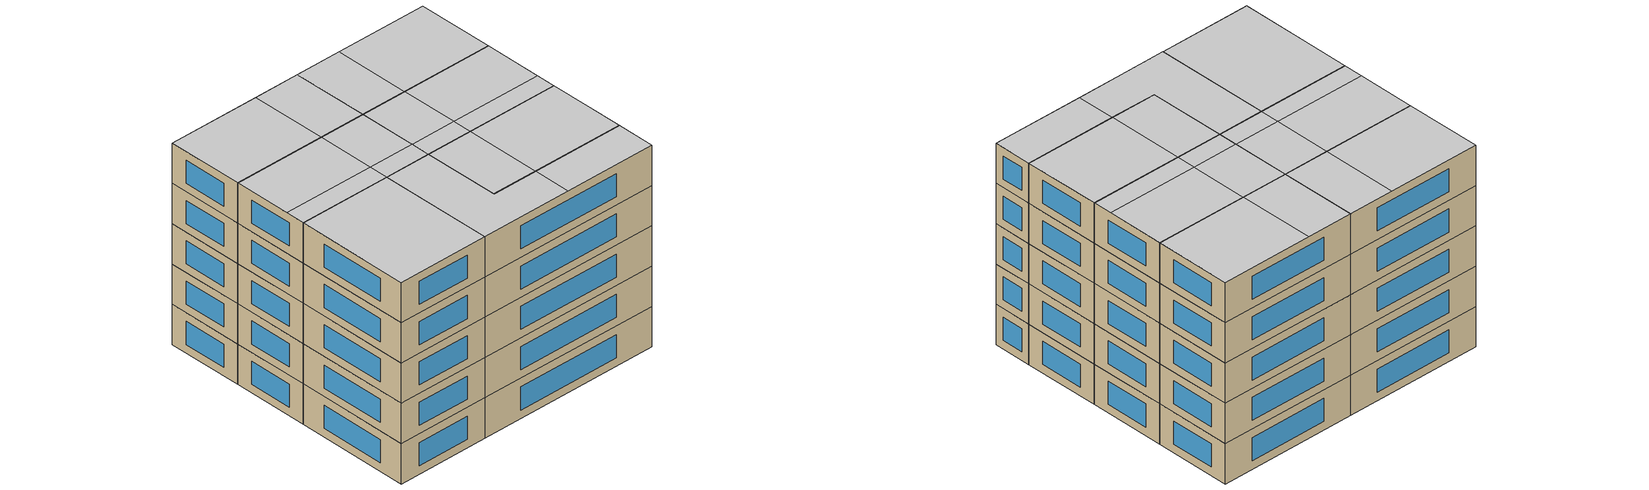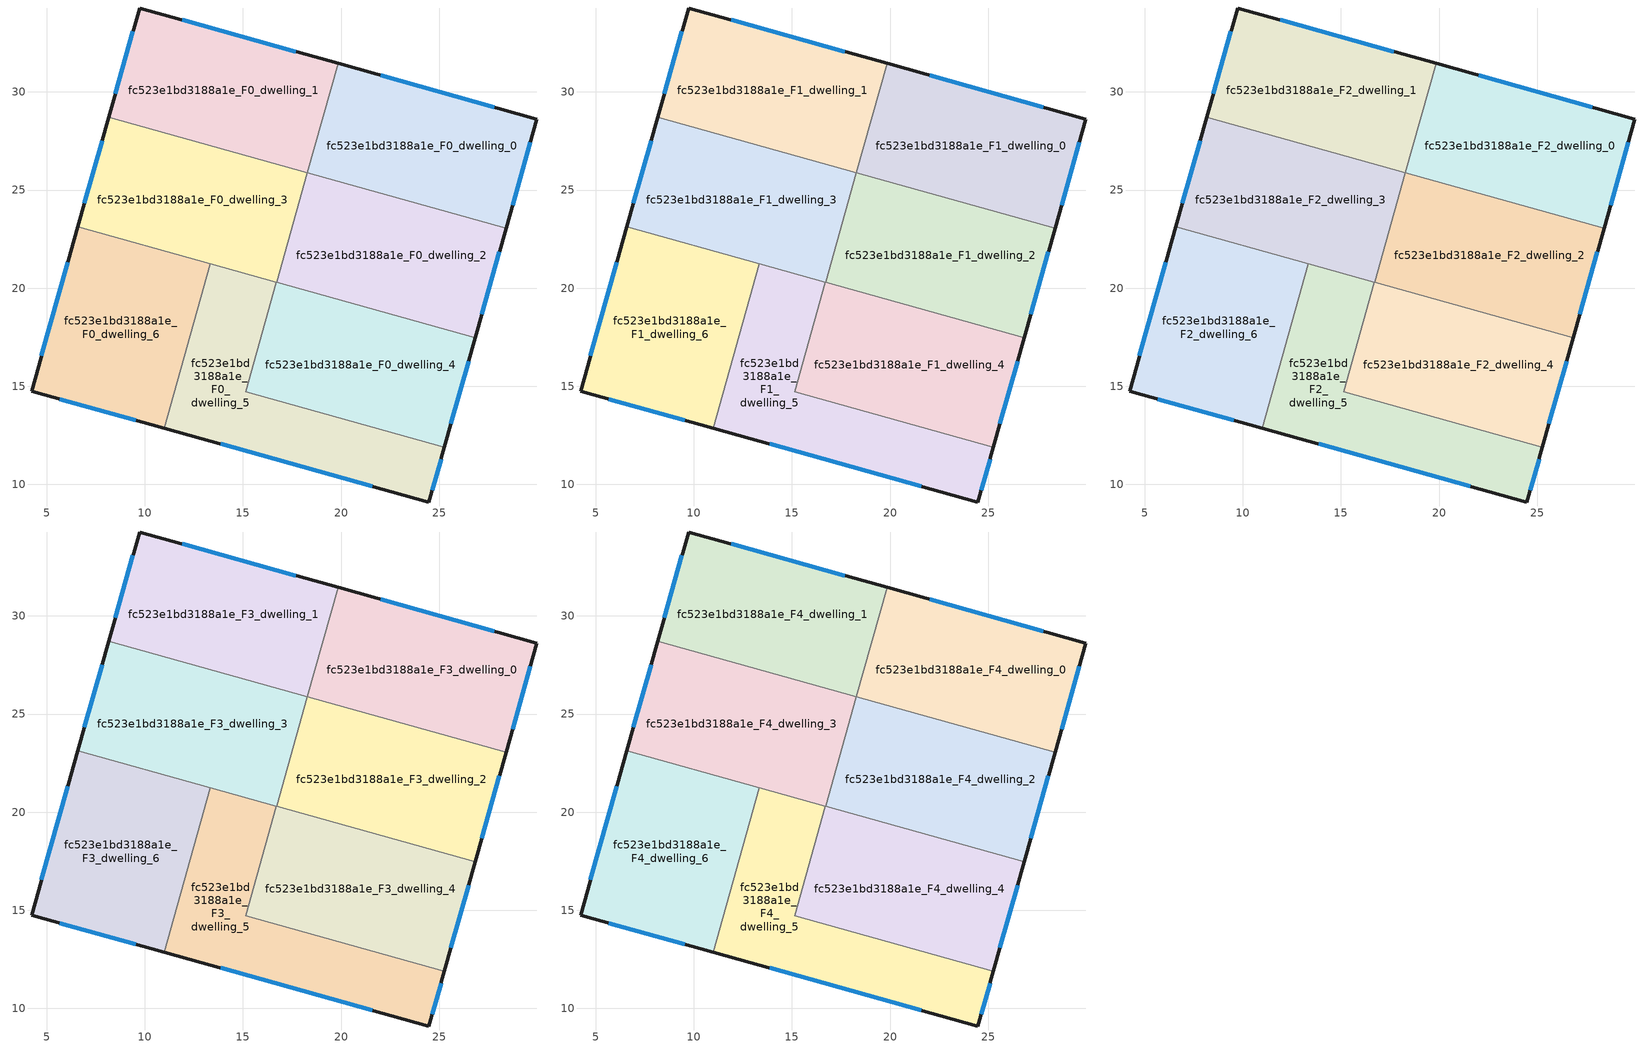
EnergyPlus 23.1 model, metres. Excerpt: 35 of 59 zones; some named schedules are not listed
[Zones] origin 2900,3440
fc523e1bd3188a1e_F0_dwelling_0
 floor ground (EU_floor_Construction): 29.98,28.62 28.41,23.04 18.29,25.87 19.85,31.45 z0
 wall outside (EU_wall_Construction): 28.41,23.04 29.98,28.62 19.85,31.45 z0:3
 wall to fc523e1bd3188a1e_F0_dwelling_1 (EU_wall_Construction): 19.85,31.45 18.29,25.87 z0:3
 wall to fc523e1bd3188a1e_F0_dwelling_2 (EU_wall_Construction): 18.29,25.87 28.41,23.04 z0:3
 window (EU_Window_Construction): 27.81,29.23 22.02,30.84 / 28.75,24.24 29.65,27.42 z0.64:2.36
fc523e1bd3188a1e_F0_dwelling_1
 floor ground (EU_floor_Construction): 19.85,31.45 18.29,25.87 8.16,28.7 9.73,34.28 z0
 wall outside (EU_wall_Construction): 19.85,31.45 9.73,34.28 8.16,28.7 z0:3
 wall to fc523e1bd3188a1e_F0_dwelling_3 (EU_wall_Construction): 8.16,28.7 18.28,25.87 z0:3
 wall to fc523e1bd3188a1e_F0_dwelling_2 (EU_wall_Construction): 18.28,25.87 18.29,25.87 z0:3
 window (EU_Window_Construction): 17.68,32.06 11.9,33.67 / 9.39,33.08 8.49,29.9 z0.64:2.36
fc523e1bd3188a1e_F0_dwelling_2
 floor ground (EU_floor_Construction): 28.41,23.04 26.84,17.46 16.72,20.29 18.28,25.87 z0
 wall outside (EU_wall_Construction): 26.84,17.46 28.41,23.04 z0:3
 wall to fc523e1bd3188a1e_F0_dwelling_3 (EU_wall_Construction): 18.28,25.87 16.72,20.29 z0:3
 wall to fc523e1bd3188a1e_F0_dwelling_4 (EU_wall_Construction): 16.72,20.29 26.84,17.46 z0:3
 window (EU_Window_Construction): 27.18,18.66 28.08,21.85 z0.64:2.36
fc523e1bd3188a1e_F0_dwelling_3
 floor ground (EU_floor_Construction): 18.28,25.87 16.72,20.29 6.59,23.12 8.16,28.7 z0
 wall outside (EU_wall_Construction): 8.16,28.7 6.59,23.12 z0:3
 wall to fc523e1bd3188a1e_F0_dwelling_6 (EU_wall_Construction): 6.59,23.12 13.33,21.24 z0:3
 wall to fc523e1bd3188a1e_F0_dwelling_5 (EU_wall_Construction): 13.33,21.24 16.71,20.29 z0:3
 wall to fc523e1bd3188a1e_F0_dwelling_4 (EU_wall_Construction): 16.71,20.29 16.72,20.29 z0:3
 window (EU_Window_Construction): 7.82,27.51 6.92,24.32 z0.64:2.36
fc523e1bd3188a1e_F0_dwelling_4
 floor ground (EU_floor_Construction): 26.84,17.46 25.27,11.88 15.15,14.71 16.71,20.29 z0
 wall outside (EU_wall_Construction): 25.27,11.88 26.84,17.46 z0:3
 wall to fc523e1bd3188a1e_F0_dwelling_5 (EU_wall_Construction): 16.71,20.29 15.15,14.71 25.27,11.88 z0:3
 window (EU_Window_Construction): 25.61,13.08 26.5,16.27 z0.64:2.36
fc523e1bd3188a1e_F0_dwelling_5
 floor ground (EU_floor_Construction): 16.71,20.29 15.15,14.71 25.27,11.88 24.48,9.1 10.99,12.86 13.33,21.24 z0
 wall outside (EU_wall_Construction): 10.99,12.86 24.48,9.1 25.27,11.88 z0:3
 wall to fc523e1bd3188a1e_F0_dwelling_6 (EU_wall_Construction): 13.33,21.24 10.99,12.86 z0:3
 window (EU_Window_Construction): 24.65,9.7 25.1,11.29 / 13.88,12.06 21.59,9.91 z0.64:2.36
fc523e1bd3188a1e_F0_dwelling_6
 floor ground (EU_floor_Construction): 13.33,21.24 10.99,12.86 4.23,14.75 6.59,23.12 z0
 wall outside (EU_wall_Construction): 6.59,23.12 4.23,14.75 10.99,12.86 z0:3
 window (EU_Window_Construction): 5.68,14.35 9.54,13.27 / 6.08,21.33 4.73,16.54 z0.64:2.36
fc523e1bd3188a1e_F1_dwelling_0
 floor to fc523e1bd3188a1e_F0_dwelling_0 (EU_floor_Construction): 29.98,28.62 28.41,23.04 18.29,25.87 19.85,31.45 z3
 wall outside (EU_wall_Construction): 28.41,23.04 29.98,28.62 19.85,31.45 z3:6
 wall to fc523e1bd3188a1e_F1_dwelling_1 (EU_wall_Construction): 19.85,31.45 18.29,25.87 z3:6
 wall to fc523e1bd3188a1e_F1_dwelling_2 (EU_wall_Construction): 18.29,25.87 28.41,23.04 z3:6
 window (EU_Window_Construction): 27.81,29.23 22.02,30.84 / 28.75,24.24 29.65,27.42 z3.64:5.36
fc523e1bd3188a1e_F1_dwelling_1
 floor to fc523e1bd3188a1e_F0_dwelling_1 (EU_floor_Construction): 19.85,31.45 18.29,25.87 8.16,28.7 9.73,34.28 z3
 wall outside (EU_wall_Construction): 19.85,31.45 9.73,34.28 8.16,28.7 z3:6
 wall to fc523e1bd3188a1e_F1_dwelling_3 (EU_wall_Construction): 8.16,28.7 18.28,25.87 z3:6
 wall to fc523e1bd3188a1e_F1_dwelling_2 (EU_wall_Construction): 18.28,25.87 18.29,25.87 z3:6
 window (EU_Window_Construction): 17.68,32.06 11.9,33.67 / 9.39,33.08 8.49,29.9 z3.64:5.36
fc523e1bd3188a1e_F1_dwelling_2
 floor to fc523e1bd3188a1e_F0_dwelling_2 (EU_floor_Construction): 28.41,23.04 26.84,17.46 16.72,20.29 18.28,25.87 z3
 wall outside (EU_wall_Construction): 26.84,17.46 28.41,23.04 z3:6
 wall to fc523e1bd3188a1e_F1_dwelling_3 (EU_wall_Construction): 18.28,25.87 16.72,20.29 z3:6
 wall to fc523e1bd3188a1e_F1_dwelling_4 (EU_wall_Construction): 16.72,20.29 26.84,17.46 z3:6
 window (EU_Window_Construction): 27.18,18.66 28.08,21.85 z3.64:5.36
fc523e1bd3188a1e_F1_dwelling_3
 floor to fc523e1bd3188a1e_F0_dwelling_3 (EU_floor_Construction): 18.28,25.87 16.72,20.29 6.59,23.12 8.16,28.7 z3
 wall outside (EU_wall_Construction): 8.16,28.7 6.59,23.12 z3:6
 wall to fc523e1bd3188a1e_F1_dwelling_6 (EU_wall_Construction): 6.59,23.12 13.33,21.24 z3:6
 wall to fc523e1bd3188a1e_F1_dwelling_5 (EU_wall_Construction): 13.33,21.24 16.71,20.29 z3:6
 wall to fc523e1bd3188a1e_F1_dwelling_4 (EU_wall_Construction): 16.71,20.29 16.72,20.29 z3:6
 window (EU_Window_Construction): 7.82,27.51 6.92,24.32 z3.64:5.36
fc523e1bd3188a1e_F1_dwelling_4
 floor to fc523e1bd3188a1e_F0_dwelling_4 (EU_floor_Construction): 26.84,17.46 25.27,11.88 15.15,14.71 16.71,20.29 z3
 wall outside (EU_wall_Construction): 25.27,11.88 26.84,17.46 z3:6
 wall to fc523e1bd3188a1e_F1_dwelling_5 (EU_wall_Construction): 16.71,20.29 15.15,14.71 25.27,11.88 z3:6
 window (EU_Window_Construction): 25.61,13.08 26.5,16.27 z3.64:5.36
fc523e1bd3188a1e_F1_dwelling_5
 floor to fc523e1bd3188a1e_F0_dwelling_5 (EU_floor_Construction): 16.71,20.29 15.15,14.71 25.27,11.88 24.48,9.1 10.99,12.86 13.33,21.24 z3
 wall outside (EU_wall_Construction): 10.99,12.86 24.48,9.1 25.27,11.88 z3:6
 wall to fc523e1bd3188a1e_F1_dwelling_6 (EU_wall_Construction): 13.33,21.24 10.99,12.86 z3:6
 window (EU_Window_Construction): 24.65,9.7 25.1,11.29 / 13.88,12.06 21.59,9.91 z3.64:5.36
fc523e1bd3188a1e_F1_dwelling_6
 floor to fc523e1bd3188a1e_F0_dwelling_6 (EU_floor_Construction): 13.33,21.24 10.99,12.86 4.23,14.75 6.59,23.12 z3
 wall outside (EU_wall_Construction): 6.59,23.12 4.23,14.75 10.99,12.86 z3:6
 window (EU_Window_Construction): 5.68,14.35 9.54,13.27 / 6.08,21.33 4.73,16.54 z3.64:5.36
fc523e1bd3188a1e_F2_dwelling_0
 floor to fc523e1bd3188a1e_F1_dwelling_0 (EU_floor_Construction): 29.98,28.62 28.41,23.04 18.29,25.87 19.85,31.45 z6
 wall outside (EU_wall_Construction): 28.41,23.04 29.98,28.62 19.85,31.45 z6:9
 wall to fc523e1bd3188a1e_F2_dwelling_1 (EU_wall_Construction): 19.85,31.45 18.29,25.87 z6:9
 wall to fc523e1bd3188a1e_F2_dwelling_2 (EU_wall_Construction): 18.29,25.87 28.41,23.04 z6:9
 window (EU_Window_Construction): 27.81,29.23 22.02,30.84 / 28.75,24.24 29.65,27.42 z6.64:8.36
fc523e1bd3188a1e_F2_dwelling_1
 floor to fc523e1bd3188a1e_F1_dwelling_1 (EU_floor_Construction): 19.85,31.45 18.29,25.87 8.16,28.7 9.73,34.28 z6
 wall outside (EU_wall_Construction): 19.85,31.45 9.73,34.28 8.16,28.7 z6:9
 wall to fc523e1bd3188a1e_F2_dwelling_3 (EU_wall_Construction): 8.16,28.7 18.28,25.87 z6:9
 wall to fc523e1bd3188a1e_F2_dwelling_2 (EU_wall_Construction): 18.28,25.87 18.29,25.87 z6:9
 window (EU_Window_Construction): 17.68,32.06 11.9,33.67 / 9.39,33.08 8.49,29.9 z6.64:8.36
fc523e1bd3188a1e_F2_dwelling_2
 floor to fc523e1bd3188a1e_F1_dwelling_2 (EU_floor_Construction): 28.41,23.04 26.84,17.46 16.72,20.29 18.28,25.87 z6
 wall outside (EU_wall_Construction): 26.84,17.46 28.41,23.04 z6:9
 wall to fc523e1bd3188a1e_F2_dwelling_3 (EU_wall_Construction): 18.28,25.87 16.72,20.29 z6:9
 wall to fc523e1bd3188a1e_F2_dwelling_4 (EU_wall_Construction): 16.72,20.29 26.84,17.46 z6:9
 window (EU_Window_Construction): 27.18,18.66 28.08,21.85 z6.64:8.36
fc523e1bd3188a1e_F2_dwelling_3
 floor to fc523e1bd3188a1e_F1_dwelling_3 (EU_floor_Construction): 18.28,25.87 16.72,20.29 6.59,23.12 8.16,28.7 z6
 wall outside (EU_wall_Construction): 8.16,28.7 6.59,23.12 z6:9
 wall to fc523e1bd3188a1e_F2_dwelling_6 (EU_wall_Construction): 6.59,23.12 13.33,21.24 z6:9
 wall to fc523e1bd3188a1e_F2_dwelling_5 (EU_wall_Construction): 13.33,21.24 16.71,20.29 z6:9
 wall to fc523e1bd3188a1e_F2_dwelling_4 (EU_wall_Construction): 16.71,20.29 16.72,20.29 z6:9
 window (EU_Window_Construction): 7.82,27.51 6.92,24.32 z6.64:8.36
fc523e1bd3188a1e_F2_dwelling_4
 floor to fc523e1bd3188a1e_F1_dwelling_4 (EU_floor_Construction): 26.84,17.46 25.27,11.88 15.15,14.71 16.71,20.29 z6
 wall outside (EU_wall_Construction): 25.27,11.88 26.84,17.46 z6:9
 wall to fc523e1bd3188a1e_F2_dwelling_5 (EU_wall_Construction): 16.71,20.29 15.15,14.71 25.27,11.88 z6:9
 window (EU_Window_Construction): 25.61,13.08 26.5,16.27 z6.64:8.36
fc523e1bd3188a1e_F2_dwelling_5
 floor to fc523e1bd3188a1e_F1_dwelling_5 (EU_floor_Construction): 16.71,20.29 15.15,14.71 25.27,11.88 24.48,9.1 10.99,12.86 13.33,21.24 z6
 wall outside (EU_wall_Construction): 10.99,12.86 24.48,9.1 25.27,11.88 z6:9
 wall to fc523e1bd3188a1e_F2_dwelling_6 (EU_wall_Construction): 13.33,21.24 10.99,12.86 z6:9
 window (EU_Window_Construction): 24.65,9.7 25.1,11.29 / 13.88,12.06 21.59,9.91 z6.64:8.36
fc523e1bd3188a1e_F2_dwelling_6
 floor to fc523e1bd3188a1e_F1_dwelling_6 (EU_floor_Construction): 13.33,21.24 10.99,12.86 4.23,14.75 6.59,23.12 z6
 wall outside (EU_wall_Construction): 6.59,23.12 4.23,14.75 10.99,12.86 z6:9
 window (EU_Window_Construction): 5.68,14.35 9.54,13.27 / 6.08,21.33 4.73,16.54 z6.64:8.36
fc523e1bd3188a1e_F3_dwelling_0
 floor to fc523e1bd3188a1e_F2_dwelling_0 (EU_floor_Construction): 29.98,28.62 28.41,23.04 18.29,25.87 19.85,31.45 z9
 wall outside (EU_wall_Construction): 28.41,23.04 29.98,28.62 19.85,31.45 z9:12
 wall to fc523e1bd3188a1e_F3_dwelling_1 (EU_wall_Construction): 19.85,31.45 18.29,25.87 z9:12
 wall to fc523e1bd3188a1e_F3_dwelling_2 (EU_wall_Construction): 18.29,25.87 28.41,23.04 z9:12
 window (EU_Window_Construction): 27.81,29.23 22.02,30.84 / 28.75,24.24 29.65,27.42 z9.64:11.36
fc523e1bd3188a1e_F3_dwelling_1
 floor to fc523e1bd3188a1e_F2_dwelling_1 (EU_floor_Construction): 19.85,31.45 18.29,25.87 8.16,28.7 9.73,34.28 z9
 wall outside (EU_wall_Construction): 19.85,31.45 9.73,34.28 8.16,28.7 z9:12
 wall to fc523e1bd3188a1e_F3_dwelling_3 (EU_wall_Construction): 8.16,28.7 18.28,25.87 z9:12
 wall to fc523e1bd3188a1e_F3_dwelling_2 (EU_wall_Construction): 18.28,25.87 18.29,25.87 z9:12
 window (EU_Window_Construction): 17.68,32.06 11.9,33.67 / 9.39,33.08 8.49,29.9 z9.64:11.36
fc523e1bd3188a1e_F3_dwelling_2
 floor to fc523e1bd3188a1e_F2_dwelling_2 (EU_floor_Construction): 28.41,23.04 26.84,17.46 16.72,20.29 18.28,25.87 z9
 wall outside (EU_wall_Construction): 26.84,17.46 28.41,23.04 z9:12
 wall to fc523e1bd3188a1e_F3_dwelling_3 (EU_wall_Construction): 18.28,25.87 16.72,20.29 z9:12
 wall to fc523e1bd3188a1e_F3_dwelling_4 (EU_wall_Construction): 16.72,20.29 26.84,17.46 z9:12
 window (EU_Window_Construction): 27.18,18.66 28.08,21.85 z9.64:11.36
fc523e1bd3188a1e_F3_dwelling_3
 floor to fc523e1bd3188a1e_F2_dwelling_3 (EU_floor_Construction): 18.28,25.87 16.72,20.29 6.59,23.12 8.16,28.7 z9
 wall outside (EU_wall_Construction): 8.16,28.7 6.59,23.12 z9:12
 wall to fc523e1bd3188a1e_F3_dwelling_6 (EU_wall_Construction): 6.59,23.12 13.33,21.24 z9:12
 wall to fc523e1bd3188a1e_F3_dwelling_5 (EU_wall_Construction): 13.33,21.24 16.71,20.29 z9:12
 wall to fc523e1bd3188a1e_F3_dwelling_4 (EU_wall_Construction): 16.71,20.29 16.72,20.29 z9:12
 window (EU_Window_Construction): 7.82,27.51 6.92,24.32 z9.64:11.36
fc523e1bd3188a1e_F3_dwelling_4
 floor to fc523e1bd3188a1e_F2_dwelling_4 (EU_floor_Construction): 26.84,17.46 25.27,11.88 15.15,14.71 16.71,20.29 z9
 wall outside (EU_wall_Construction): 25.27,11.88 26.84,17.46 z9:12
 wall to fc523e1bd3188a1e_F3_dwelling_5 (EU_wall_Construction): 16.71,20.29 15.15,14.71 25.27,11.88 z9:12
 window (EU_Window_Construction): 25.61,13.08 26.5,16.27 z9.64:11.36
fc523e1bd3188a1e_F3_dwelling_5
 floor to fc523e1bd3188a1e_F2_dwelling_5 (EU_floor_Construction): 16.71,20.29 15.15,14.71 25.27,11.88 24.48,9.1 10.99,12.86 13.33,21.24 z9
 wall outside (EU_wall_Construction): 10.99,12.86 24.48,9.1 25.27,11.88 z9:12
 wall to fc523e1bd3188a1e_F3_dwelling_6 (EU_wall_Construction): 13.33,21.24 10.99,12.86 z9:12
 window (EU_Window_Construction): 24.65,9.7 25.1,11.29 / 13.88,12.06 21.59,9.91 z9.64:11.36
fc523e1bd3188a1e_F3_dwelling_6
 floor to fc523e1bd3188a1e_F2_dwelling_6 (EU_floor_Construction): 13.33,21.24 10.99,12.86 4.23,14.75 6.59,23.12 z9
 wall outside (EU_wall_Construction): 6.59,23.12 4.23,14.75 10.99,12.86 z9:12
 window (EU_Window_Construction): 5.68,14.35 9.54,13.27 / 6.08,21.33 4.73,16.54 z9.64:11.36
fc523e1bd3188a1e_F4_dwelling_0
 floor to fc523e1bd3188a1e_F3_dwelling_0 (EU_floor_Construction): 29.98,28.62 28.41,23.04 18.29,25.87 19.85,31.45 z12
 wall outside (EU_wall_Construction): 28.41,23.04 29.98,28.62 19.85,31.45 z12:15
 wall to fc523e1bd3188a1e_F4_dwelling_1 (EU_wall_Construction): 19.85,31.45 18.29,25.87 z12:15
 wall to fc523e1bd3188a1e_F4_dwelling_2 (EU_wall_Construction): 18.29,25.87 28.41,23.04 z12:15
 window (EU_Window_Construction): 27.81,29.23 22.02,30.84 / 28.75,24.24 29.65,27.42 z12.64:14.36
 ceiling to fc523e1bd3188a1e_F5_dwelling_0 (EU_floor_Construction): 28.41,23.04 29.98,28.62 23.22,30.51 21.66,24.93 z15
 ceiling to fc523e1bd3188a1e_F5_dwelling_1 (EU_floor_Construction): 21.66,24.93 23.22,30.51 19.85,31.45 18.29,25.87 z15
fc523e1bd3188a1e_F4_dwelling_1
 floor to fc523e1bd3188a1e_F3_dwelling_1 (EU_floor_Construction): 19.85,31.45 18.29,25.87 8.16,28.7 9.73,34.28 z12
 wall outside (EU_wall_Construction): 19.85,31.45 9.73,34.28 8.16,28.7 z12:15
 wall to fc523e1bd3188a1e_F4_dwelling_3 (EU_wall_Construction): 8.16,28.7 18.28,25.87 z12:15
 wall to fc523e1bd3188a1e_F4_dwelling_2 (EU_wall_Construction): 18.28,25.87 18.29,25.87 z12:15
 window (EU_Window_Construction): 17.68,32.06 11.9,33.67 / 9.39,33.08 8.49,29.9 z12.64:14.36
 ceiling to fc523e1bd3188a1e_F5_dwelling_2 (EU_floor_Construction): 14.91,26.81 16.47,32.39 9.73,34.28 8.16,28.7 z15
 ceiling to fc523e1bd3188a1e_F5_dwelling_1 (EU_floor_Construction): 18.29,25.87 19.85,31.45 16.47,32.39 14.91,26.81 z15
fc523e1bd3188a1e_F4_dwelling_2
 floor to fc523e1bd3188a1e_F3_dwelling_2 (EU_floor_Construction): 28.41,23.04 26.84,17.46 16.72,20.29 18.28,25.87 z12
 wall outside (EU_wall_Construction): 26.84,17.46 28.41,23.04 z12:15
 wall to fc523e1bd3188a1e_F4_dwelling_3 (EU_wall_Construction): 18.28,25.87 16.72,20.29 z12:15
 wall to fc523e1bd3188a1e_F4_dwelling_4 (EU_wall_Construction): 16.72,20.29 26.84,17.46 z12:15
 window (EU_Window_Construction): 27.18,18.66 28.08,21.85 z12.64:14.36
 ceiling to fc523e1bd3188a1e_F5_dwelling_1 (EU_floor_Construction): 20.49,20.74 21.66,24.93 18.28,25.87 17.11,21.69 z15
 ceiling to fc523e1bd3188a1e_F5_dwelling_0 (EU_floor_Construction): 27.23,18.86 28.41,23.04 21.66,24.93 20.49,20.74 z15
 ceiling to fc523e1bd3188a1e_F5_dwelling_3 (EU_floor_Construction): 26.84,17.46 27.23,18.86 20.47,20.75 20.08,19.35 z15
 ceiling to fc523e1bd3188a1e_F5_dwelling_4 (EU_floor_Construction): 20.08,19.35 20.47,20.75 17.11,21.69 16.72,20.29 z15
fc523e1bd3188a1e_F4_dwelling_3
 floor to fc523e1bd3188a1e_F3_dwelling_3 (EU_floor_Construction): 18.28,25.87 16.72,20.29 6.59,23.12 8.16,28.7 z12
 wall outside (EU_wall_Construction): 8.16,28.7 6.59,23.12 z12:15
 wall to fc523e1bd3188a1e_F4_dwelling_6 (EU_wall_Construction): 6.59,23.12 13.33,21.24 z12:15
 wall to fc523e1bd3188a1e_F4_dwelling_5 (EU_wall_Construction): 13.33,21.24 16.71,20.29 z12:15
 wall to fc523e1bd3188a1e_F4_dwelling_4 (EU_wall_Construction): 16.71,20.29 16.72,20.29 z12:15
 window (EU_Window_Construction): 7.82,27.51 6.92,24.32 z12.64:14.36
 ceiling to fc523e1bd3188a1e_F5_dwelling_5 (EU_floor_Construction): 13.33,21.24 13.72,22.63 6.98,24.52 6.59,23.12 z15
 ceiling to fc523e1bd3188a1e_F5_dwelling_2 (EU_floor_Construction): 13.74,22.63 14.91,26.81 8.16,28.7 6.98,24.52 z15
 ceiling to fc523e1bd3188a1e_F5_dwelling_4 (EU_floor_Construction): 16.72,20.29 17.11,21.69 13.74,22.63 13.72,22.63 13.33,21.24 z15
 ceiling to fc523e1bd3188a1e_F5_dwelling_1 (EU_floor_Construction): 17.11,21.69 18.28,25.87 14.91,26.81 13.74,22.63 z15
fc523e1bd3188a1e_F4_dwelling_4
 floor to fc523e1bd3188a1e_F3_dwelling_4 (EU_floor_Construction): 26.84,17.46 25.27,11.88 15.15,14.71 16.71,20.29 z12
 wall outside (EU_wall_Construction): 25.27,11.88 26.84,17.46 z12:15
 wall to fc523e1bd3188a1e_F4_dwelling_5 (EU_wall_Construction): 16.71,20.29 15.15,14.71 25.27,11.88 z12:15
 window (EU_Window_Construction): 25.61,13.08 26.5,16.27 z12.64:14.36
 ceiling to fc523e1bd3188a1e_F5_dwelling_3 (EU_floor_Construction): 25.27,11.88 26.84,17.46 20.08,19.35 18.52,13.77 z15
 ceiling to fc523e1bd3188a1e_F5_dwelling_4 (EU_floor_Construction): 18.52,13.77 20.08,19.35 16.71,20.29 15.15,14.71 z15
fc523e1bd3188a1e_F4_dwelling_5
 floor to fc523e1bd3188a1e_F3_dwelling_5 (EU_floor_Construction): 16.71,20.29 15.15,14.71 25.27,11.88 24.48,9.1 10.99,12.86 13.33,21.24 z12
 wall outside (EU_wall_Construction): 10.99,12.86 24.48,9.1 25.27,11.88 z12:15
 wall to fc523e1bd3188a1e_F4_dwelling_6 (EU_wall_Construction): 13.33,21.24 10.99,12.86 z12:15
 window (EU_Window_Construction): 24.65,9.7 25.1,11.29 / 13.88,12.06 21.59,9.91 z12.64:14.36
 ceiling to fc523e1bd3188a1e_F5_dwelling_4 (EU_floor_Construction): 17.74,10.98 18.52,13.77 15.15,14.71 16.71,20.29 13.33,21.24 10.99,12.86 z15
 ceiling to fc523e1bd3188a1e_F5_dwelling_3 (EU_floor_Construction): 24.48,9.1 25.27,11.88 18.52,13.77 17.74,10.98 z15
fc523e1bd3188a1e_F4_dwelling_6
 floor to fc523e1bd3188a1e_F3_dwelling_6 (EU_floor_Construction): 13.33,21.24 10.99,12.86 4.23,14.75 6.59,23.12 z12
 wall outside (EU_wall_Construction): 6.59,23.12 4.23,14.75 10.99,12.86 z12:15
 window (EU_Window_Construction): 5.68,14.35 9.54,13.27 / 6.08,21.33 4.73,16.54 z12.64:14.36
 ceiling to fc523e1bd3188a1e_F5_dwelling_5 (EU_floor_Construction): 10.99,12.86 13.33,21.24 6.59,23.12 4.23,14.75 z15
[Building]
EU S2 Campaign: North Axis=0; Terrain=City; Solar Distribution=FullExterior
[Site:Location]
Yerevan-Zvartnots.Intl.AP: Latitude=40.15; Longitude=44.383; Time Zone=4; Elevation=854
[SizingPeriod:WeatherFileDays]
AnnualSizingPeriod: Begin Month=1; Begin Day of Month=1; End Month=12; End Day of Month=31; Day of Week for Start Day=Monday; Use Weather File Daylight Saving Period=No; Use Weather File Rain and Snow Indicators=No
[MATERIAL]
EU_InternalMass_Material: Roughness=MediumRough; Thickness=0.1; Conductivity=1; Density=1800; Specific Heat=900; Thermal Absorptance=0.9; Solar Absorptance=0.7; Visible Absorptance=0.7
[MATERIAL:NOMASS] Roughness=MediumRough; Thermal Absorptance=0.9; Solar Absorptance=0.7; Visible Absorptance=0.7
Name | Thermal Resistance
EU_wall_NoMass | 1.05043
EU_floor_NoMass | 0.478065
[WINDOWMATERIAL:SIMPLEGLAZINGSYSTEM]
EU_Window_SimpleGlazing: UFactor=2.5566; Solar Heat Gain Coefficient=0.75; Visible Transmittance=0.75
[CONSTRUCTION]
EU_wall_Construction: EU_wall_NoMass
EU_floor_Construction: EU_floor_NoMass
EU_Window_Construction: EU_Window_SimpleGlazing
EU_InternalMass_Construction: EU_InternalMass_Material
[ZONE] Type=1; Multiplier=1; Ceiling Height=autocalculate; Floor Area=autocalculate; Part of Total Floor Area=Yes
Name | Volume
fc523e1bd3188a1e_F0_dwelling_0; fc523e1bd3188a1e_F1_dwelling_0; fc523e1bd3188a1e_F2_dwelling_0; fc523e1bd3188a1e_F3_dwelling_0; fc523e1bd3188a1e_F4_dwelling_0 | 182.839
fc523e1bd3188a1e_F0_dwelling_1; fc523e1bd3188a1e_F1_dwelling_1; fc523e1bd3188a1e_F2_dwelling_1; fc523e1bd3188a1e_F3_dwelling_1; fc523e1bd3188a1e_F4_dwelling_1; fc523e1bd3188a1e_F0_dwelling_2; fc523e1bd3188a1e_F1_dwelling_2; fc523e1bd3188a1e_F2_dwelling_2; fc523e1bd3188a1e_F3_dwelling_2; fc523e1bd3188a1e_F4_dwelling_2; fc523e1bd3188a1e_F0_dwelling_6; fc523e1bd3188a1e_F1_dwelling_6; fc523e1bd3188a1e_F2_dwelling_6; fc523e1bd3188a1e_F3_dwelling_6; fc523e1bd3188a1e_F4_dwelling_6 | 182.825
fc523e1bd3188a1e_F0_dwelling_3; fc523e1bd3188a1e_F1_dwelling_3; fc523e1bd3188a1e_F2_dwelling_3; fc523e1bd3188a1e_F3_dwelling_3; fc523e1bd3188a1e_F4_dwelling_3 | 182.826
fc523e1bd3188a1e_F0_dwelling_4; fc523e1bd3188a1e_F1_dwelling_4; fc523e1bd3188a1e_F2_dwelling_4; fc523e1bd3188a1e_F3_dwelling_4; fc523e1bd3188a1e_F4_dwelling_4 | 182.821
fc523e1bd3188a1e_F0_dwelling_5; fc523e1bd3188a1e_F1_dwelling_5; fc523e1bd3188a1e_F2_dwelling_5; fc523e1bd3188a1e_F3_dwelling_5; fc523e1bd3188a1e_F4_dwelling_5 | 182.859
[INTERNALMASS] Construction=EU_InternalMass_Construction
Name | Zone or ZoneList | Surface Area
fc523e1bd3188a1e_F0_dwelling_0_EU_InternalMass | fc523e1bd3188a1e_F0_dwelling_0 | 60.946
fc523e1bd3188a1e_F0_dwelling_1_EU_InternalMass | fc523e1bd3188a1e_F0_dwelling_1 | 60.9432
fc523e1bd3188a1e_F0_dwelling_2_EU_InternalMass | fc523e1bd3188a1e_F0_dwelling_2 | 60.9414
fc523e1bd3188a1e_F0_dwelling_3_EU_InternalMass | fc523e1bd3188a1e_F0_dwelling_3 | 60.9414
fc523e1bd3188a1e_F0_dwelling_4_EU_InternalMass | fc523e1bd3188a1e_F0_dwelling_4 | 60.9404
fc523e1bd3188a1e_F0_dwelling_5_EU_InternalMass | fc523e1bd3188a1e_F0_dwelling_5 | 60.9531
fc523e1bd3188a1e_F0_dwelling_6_EU_InternalMass | fc523e1bd3188a1e_F0_dwelling_6 | 60.94
fc523e1bd3188a1e_F1_dwelling_0_EU_InternalMass | fc523e1bd3188a1e_F1_dwelling_0 | 60.946
fc523e1bd3188a1e_F1_dwelling_1_EU_InternalMass | fc523e1bd3188a1e_F1_dwelling_1 | 60.9432
fc523e1bd3188a1e_F1_dwelling_2_EU_InternalMass | fc523e1bd3188a1e_F1_dwelling_2 | 60.9414
fc523e1bd3188a1e_F1_dwelling_3_EU_InternalMass | fc523e1bd3188a1e_F1_dwelling_3 | 60.9414
fc523e1bd3188a1e_F1_dwelling_4_EU_InternalMass | fc523e1bd3188a1e_F1_dwelling_4 | 60.9404
fc523e1bd3188a1e_F1_dwelling_5_EU_InternalMass | fc523e1bd3188a1e_F1_dwelling_5 | 60.9531
fc523e1bd3188a1e_F1_dwelling_6_EU_InternalMass | fc523e1bd3188a1e_F1_dwelling_6 | 60.94
fc523e1bd3188a1e_F2_dwelling_0_EU_InternalMass | fc523e1bd3188a1e_F2_dwelling_0 | 60.946
fc523e1bd3188a1e_F2_dwelling_1_EU_InternalMass | fc523e1bd3188a1e_F2_dwelling_1 | 60.9432
fc523e1bd3188a1e_F2_dwelling_2_EU_InternalMass | fc523e1bd3188a1e_F2_dwelling_2 | 60.9414
fc523e1bd3188a1e_F2_dwelling_3_EU_InternalMass | fc523e1bd3188a1e_F2_dwelling_3 | 60.9414
fc523e1bd3188a1e_F2_dwelling_4_EU_InternalMass | fc523e1bd3188a1e_F2_dwelling_4 | 60.9404
fc523e1bd3188a1e_F2_dwelling_5_EU_InternalMass | fc523e1bd3188a1e_F2_dwelling_5 | 60.9531
fc523e1bd3188a1e_F2_dwelling_6_EU_InternalMass | fc523e1bd3188a1e_F2_dwelling_6 | 60.94
fc523e1bd3188a1e_F3_dwelling_0_EU_InternalMass | fc523e1bd3188a1e_F3_dwelling_0 | 60.946
fc523e1bd3188a1e_F3_dwelling_1_EU_InternalMass | fc523e1bd3188a1e_F3_dwelling_1 | 60.9432
fc523e1bd3188a1e_F3_dwelling_2_EU_InternalMass | fc523e1bd3188a1e_F3_dwelling_2 | 60.9414
fc523e1bd3188a1e_F3_dwelling_3_EU_InternalMass | fc523e1bd3188a1e_F3_dwelling_3 | 60.9414
fc523e1bd3188a1e_F3_dwelling_4_EU_InternalMass | fc523e1bd3188a1e_F3_dwelling_4 | 60.9404
fc523e1bd3188a1e_F3_dwelling_5_EU_InternalMass | fc523e1bd3188a1e_F3_dwelling_5 | 60.9531
fc523e1bd3188a1e_F3_dwelling_6_EU_InternalMass | fc523e1bd3188a1e_F3_dwelling_6 | 60.94
fc523e1bd3188a1e_F4_dwelling_0_EU_InternalMass | fc523e1bd3188a1e_F4_dwelling_0 | 60.946
fc523e1bd3188a1e_F4_dwelling_1_EU_InternalMass | fc523e1bd3188a1e_F4_dwelling_1 | 60.9432
fc523e1bd3188a1e_F4_dwelling_2_EU_InternalMass | fc523e1bd3188a1e_F4_dwelling_2 | 60.9414
fc523e1bd3188a1e_F4_dwelling_3_EU_InternalMass | fc523e1bd3188a1e_F4_dwelling_3 | 60.9414
fc523e1bd3188a1e_F4_dwelling_4_EU_InternalMass | fc523e1bd3188a1e_F4_dwelling_4 | 60.9404
fc523e1bd3188a1e_F4_dwelling_5_EU_InternalMass | fc523e1bd3188a1e_F4_dwelling_5 | 60.9531
fc523e1bd3188a1e_F4_dwelling_6_EU_InternalMass | fc523e1bd3188a1e_F4_dwelling_6 | 60.94
[OTHEREQUIPMENT] Fuel Type=Electricity; Design Level Calculation Method=Watts/Area; Power per Zone Floor Area=1; Fraction Latent=0; Fraction Radiant=0; Fraction Lost=0; Carbon Dioxide Generation Rate=0; EndUse Subcategory=EU_Step8_InternalGains
Name | Zone or ZoneList or Space or SpaceList | Schedule
EU_Step8_InternalGain_fc523e1bd3188a1e_F0_dwelling_0_f000 | fc523e1bd3188a1e_F0_dwelling_0 | EU_Step8_GainSchedule_fc523e1bd3188a1e_F0_dwelling_0_f000
EU_Step8_InternalGain_fc523e1bd3188a1e_F0_dwelling_1_f000 | fc523e1bd3188a1e_F0_dwelling_1 | EU_Step8_GainSchedule_fc523e1bd3188a1e_F0_dwelling_1_f000
EU_Step8_InternalGain_fc523e1bd3188a1e_F0_dwelling_2_f000 | fc523e1bd3188a1e_F0_dwelling_2 | EU_Step8_GainSchedule_fc523e1bd3188a1e_F0_dwelling_2_f000
EU_Step8_InternalGain_fc523e1bd3188a1e_F0_dwelling_3_f000 | fc523e1bd3188a1e_F0_dwelling_3 | EU_Step8_GainSchedule_fc523e1bd3188a1e_F0_dwelling_3_f000
EU_Step8_InternalGain_fc523e1bd3188a1e_F0_dwelling_4_f000 | fc523e1bd3188a1e_F0_dwelling_4 | EU_Step8_GainSchedule_fc523e1bd3188a1e_F0_dwelling_4_f000
EU_Step8_InternalGain_fc523e1bd3188a1e_F0_dwelling_5_f000 | fc523e1bd3188a1e_F0_dwelling_5 | EU_Step8_GainSchedule_fc523e1bd3188a1e_F0_dwelling_5_f000
EU_Step8_InternalGain_fc523e1bd3188a1e_F0_dwelling_6_f000 | fc523e1bd3188a1e_F0_dwelling_6 | EU_Step8_GainSchedule_fc523e1bd3188a1e_F0_dwelling_6_f000
EU_Step8_InternalGain_fc523e1bd3188a1e_F1_dwelling_0_f000 | fc523e1bd3188a1e_F1_dwelling_0 | EU_Step8_GainSchedule_fc523e1bd3188a1e_F1_dwelling_0_f000
EU_Step8_InternalGain_fc523e1bd3188a1e_F1_dwelling_1_f000 | fc523e1bd3188a1e_F1_dwelling_1 | EU_Step8_GainSchedule_fc523e1bd3188a1e_F1_dwelling_1_f000
EU_Step8_InternalGain_fc523e1bd3188a1e_F1_dwelling_2_f000 | fc523e1bd3188a1e_F1_dwelling_2 | EU_Step8_GainSchedule_fc523e1bd3188a1e_F1_dwelling_2_f000
EU_Step8_InternalGain_fc523e1bd3188a1e_F1_dwelling_3_f000 | fc523e1bd3188a1e_F1_dwelling_3 | EU_Step8_GainSchedule_fc523e1bd3188a1e_F1_dwelling_3_f000
EU_Step8_InternalGain_fc523e1bd3188a1e_F1_dwelling_4_f000 | fc523e1bd3188a1e_F1_dwelling_4 | EU_Step8_GainSchedule_fc523e1bd3188a1e_F1_dwelling_4_f000
EU_Step8_InternalGain_fc523e1bd3188a1e_F1_dwelling_5_f000 | fc523e1bd3188a1e_F1_dwelling_5 | EU_Step8_GainSchedule_fc523e1bd3188a1e_F1_dwelling_5_f000
EU_Step8_InternalGain_fc523e1bd3188a1e_F1_dwelling_6_f000 | fc523e1bd3188a1e_F1_dwelling_6 | EU_Step8_GainSchedule_fc523e1bd3188a1e_F1_dwelling_6_f000
EU_Step8_InternalGain_fc523e1bd3188a1e_F2_dwelling_0_f000 | fc523e1bd3188a1e_F2_dwelling_0 | EU_Step8_GainSchedule_fc523e1bd3188a1e_F2_dwelling_0_f000
EU_Step8_InternalGain_fc523e1bd3188a1e_F2_dwelling_1_f000 | fc523e1bd3188a1e_F2_dwelling_1 | EU_Step8_GainSchedule_fc523e1bd3188a1e_F2_dwelling_1_f000
EU_Step8_InternalGain_fc523e1bd3188a1e_F2_dwelling_2_f000 | fc523e1bd3188a1e_F2_dwelling_2 | EU_Step8_GainSchedule_fc523e1bd3188a1e_F2_dwelling_2_f000
EU_Step8_InternalGain_fc523e1bd3188a1e_F2_dwelling_3_f000 | fc523e1bd3188a1e_F2_dwelling_3 | EU_Step8_GainSchedule_fc523e1bd3188a1e_F2_dwelling_3_f000
EU_Step8_InternalGain_fc523e1bd3188a1e_F2_dwelling_4_f000 | fc523e1bd3188a1e_F2_dwelling_4 | EU_Step8_GainSchedule_fc523e1bd3188a1e_F2_dwelling_4_f000
EU_Step8_InternalGain_fc523e1bd3188a1e_F2_dwelling_5_f000 | fc523e1bd3188a1e_F2_dwelling_5 | EU_Step8_GainSchedule_fc523e1bd3188a1e_F2_dwelling_5_f000
EU_Step8_InternalGain_fc523e1bd3188a1e_F2_dwelling_6_f000 | fc523e1bd3188a1e_F2_dwelling_6 | EU_Step8_GainSchedule_fc523e1bd3188a1e_F2_dwelling_6_f000
EU_Step8_InternalGain_fc523e1bd3188a1e_F3_dwelling_0_f000 | fc523e1bd3188a1e_F3_dwelling_0 | EU_Step8_GainSchedule_fc523e1bd3188a1e_F3_dwelling_0_f000
EU_Step8_InternalGain_fc523e1bd3188a1e_F3_dwelling_1_f000 | fc523e1bd3188a1e_F3_dwelling_1 | EU_Step8_GainSchedule_fc523e1bd3188a1e_F3_dwelling_1_f000
EU_Step8_InternalGain_fc523e1bd3188a1e_F3_dwelling_2_f000 | fc523e1bd3188a1e_F3_dwelling_2 | EU_Step8_GainSchedule_fc523e1bd3188a1e_F3_dwelling_2_f000
EU_Step8_InternalGain_fc523e1bd3188a1e_F3_dwelling_3_f000 | fc523e1bd3188a1e_F3_dwelling_3 | EU_Step8_GainSchedule_fc523e1bd3188a1e_F3_dwelling_3_f000
EU_Step8_InternalGain_fc523e1bd3188a1e_F3_dwelling_4_f000 | fc523e1bd3188a1e_F3_dwelling_4 | EU_Step8_GainSchedule_fc523e1bd3188a1e_F3_dwelling_4_f000
EU_Step8_InternalGain_fc523e1bd3188a1e_F3_dwelling_5_f000 | fc523e1bd3188a1e_F3_dwelling_5 | EU_Step8_GainSchedule_fc523e1bd3188a1e_F3_dwelling_5_f000
EU_Step8_InternalGain_fc523e1bd3188a1e_F3_dwelling_6_f000 | fc523e1bd3188a1e_F3_dwelling_6 | EU_Step8_GainSchedule_fc523e1bd3188a1e_F3_dwelling_6_f000
EU_Step8_InternalGain_fc523e1bd3188a1e_F4_dwelling_0_f000 | fc523e1bd3188a1e_F4_dwelling_0 | EU_Step8_GainSchedule_fc523e1bd3188a1e_F4_dwelling_0_f000
EU_Step8_InternalGain_fc523e1bd3188a1e_F4_dwelling_1_f000 | fc523e1bd3188a1e_F4_dwelling_1 | EU_Step8_GainSchedule_fc523e1bd3188a1e_F4_dwelling_1_f000
EU_Step8_InternalGain_fc523e1bd3188a1e_F4_dwelling_2_f000 | fc523e1bd3188a1e_F4_dwelling_2 | EU_Step8_GainSchedule_fc523e1bd3188a1e_F4_dwelling_2_f000
EU_Step8_InternalGain_fc523e1bd3188a1e_F4_dwelling_3_f000 | fc523e1bd3188a1e_F4_dwelling_3 | EU_Step8_GainSchedule_fc523e1bd3188a1e_F4_dwelling_3_f000
EU_Step8_InternalGain_fc523e1bd3188a1e_F4_dwelling_4_f000 | fc523e1bd3188a1e_F4_dwelling_4 | EU_Step8_GainSchedule_fc523e1bd3188a1e_F4_dwelling_4_f000
EU_Step8_InternalGain_fc523e1bd3188a1e_F4_dwelling_5_f000 | fc523e1bd3188a1e_F4_dwelling_5 | EU_Step8_GainSchedule_fc523e1bd3188a1e_F4_dwelling_5_f000
EU_Step8_InternalGain_fc523e1bd3188a1e_F4_dwelling_6_f000 | fc523e1bd3188a1e_F4_dwelling_6 | EU_Step8_GainSchedule_fc523e1bd3188a1e_F4_dwelling_6_f000
[ZONEVENTILATION:DESIGNFLOWRATE] Schedule=EU_AlwaysOn; Design Flow Rate Calculation Method=AirChanges/Hour; Air Changes per Hour=0.557805; Ventilation Type=Natural; Fan Pressure Rise=0; Fan Total Efficiency=1; Constant Term Coefficient=1; Temperature Term Coefficient=0; Velocity Term Coefficient=0; Velocity Squared Term Coefficient=0; Minimum Indoor Temperature=-100; Maximum Indoor Temperature=100; Delta Temperature=-100; Minimum Outdoor Temperature=-100; Maximum Outdoor Temperature=100; Maximum Wind Speed=40
Name | Zone or ZoneList or Space or SpaceList
EU_ConstantAir_fc523e1bd3188a1e_F0_dwelling_0 | fc523e1bd3188a1e_F0_dwelling_0
EU_ConstantAir_fc523e1bd3188a1e_F0_dwelling_1 | fc523e1bd3188a1e_F0_dwelling_1
EU_ConstantAir_fc523e1bd3188a1e_F0_dwelling_2 | fc523e1bd3188a1e_F0_dwelling_2
EU_ConstantAir_fc523e1bd3188a1e_F0_dwelling_3 | fc523e1bd3188a1e_F0_dwelling_3
EU_ConstantAir_fc523e1bd3188a1e_F0_dwelling_4 | fc523e1bd3188a1e_F0_dwelling_4
EU_ConstantAir_fc523e1bd3188a1e_F0_dwelling_5 | fc523e1bd3188a1e_F0_dwelling_5
EU_ConstantAir_fc523e1bd3188a1e_F0_dwelling_6 | fc523e1bd3188a1e_F0_dwelling_6
EU_ConstantAir_fc523e1bd3188a1e_F1_dwelling_0 | fc523e1bd3188a1e_F1_dwelling_0
EU_ConstantAir_fc523e1bd3188a1e_F1_dwelling_1 | fc523e1bd3188a1e_F1_dwelling_1
EU_ConstantAir_fc523e1bd3188a1e_F1_dwelling_2 | fc523e1bd3188a1e_F1_dwelling_2
EU_ConstantAir_fc523e1bd3188a1e_F1_dwelling_3 | fc523e1bd3188a1e_F1_dwelling_3
EU_ConstantAir_fc523e1bd3188a1e_F1_dwelling_4 | fc523e1bd3188a1e_F1_dwelling_4
EU_ConstantAir_fc523e1bd3188a1e_F1_dwelling_5 | fc523e1bd3188a1e_F1_dwelling_5
EU_ConstantAir_fc523e1bd3188a1e_F1_dwelling_6 | fc523e1bd3188a1e_F1_dwelling_6
EU_ConstantAir_fc523e1bd3188a1e_F2_dwelling_0 | fc523e1bd3188a1e_F2_dwelling_0
EU_ConstantAir_fc523e1bd3188a1e_F2_dwelling_1 | fc523e1bd3188a1e_F2_dwelling_1
EU_ConstantAir_fc523e1bd3188a1e_F2_dwelling_2 | fc523e1bd3188a1e_F2_dwelling_2
EU_ConstantAir_fc523e1bd3188a1e_F2_dwelling_3 | fc523e1bd3188a1e_F2_dwelling_3
EU_ConstantAir_fc523e1bd3188a1e_F2_dwelling_4 | fc523e1bd3188a1e_F2_dwelling_4
EU_ConstantAir_fc523e1bd3188a1e_F2_dwelling_5 | fc523e1bd3188a1e_F2_dwelling_5
EU_ConstantAir_fc523e1bd3188a1e_F2_dwelling_6 | fc523e1bd3188a1e_F2_dwelling_6
EU_ConstantAir_fc523e1bd3188a1e_F3_dwelling_0 | fc523e1bd3188a1e_F3_dwelling_0
EU_ConstantAir_fc523e1bd3188a1e_F3_dwelling_1 | fc523e1bd3188a1e_F3_dwelling_1
EU_ConstantAir_fc523e1bd3188a1e_F3_dwelling_2 | fc523e1bd3188a1e_F3_dwelling_2
EU_ConstantAir_fc523e1bd3188a1e_F3_dwelling_3 | fc523e1bd3188a1e_F3_dwelling_3
EU_ConstantAir_fc523e1bd3188a1e_F3_dwelling_4 | fc523e1bd3188a1e_F3_dwelling_4
EU_ConstantAir_fc523e1bd3188a1e_F3_dwelling_5 | fc523e1bd3188a1e_F3_dwelling_5
EU_ConstantAir_fc523e1bd3188a1e_F3_dwelling_6 | fc523e1bd3188a1e_F3_dwelling_6
EU_ConstantAir_fc523e1bd3188a1e_F4_dwelling_0 | fc523e1bd3188a1e_F4_dwelling_0
EU_ConstantAir_fc523e1bd3188a1e_F4_dwelling_1 | fc523e1bd3188a1e_F4_dwelling_1
EU_ConstantAir_fc523e1bd3188a1e_F4_dwelling_2 | fc523e1bd3188a1e_F4_dwelling_2
EU_ConstantAir_fc523e1bd3188a1e_F4_dwelling_3 | fc523e1bd3188a1e_F4_dwelling_3
EU_ConstantAir_fc523e1bd3188a1e_F4_dwelling_4 | fc523e1bd3188a1e_F4_dwelling_4
EU_ConstantAir_fc523e1bd3188a1e_F4_dwelling_5 | fc523e1bd3188a1e_F4_dwelling_5
EU_ConstantAir_fc523e1bd3188a1e_F4_dwelling_6 | fc523e1bd3188a1e_F4_dwelling_6
[HVACTEMPLATE:ZONE:IDEALLOADSAIRSYSTEM] System Availability Schedule=EU_AlwaysOn; Maximum Heating Supply Air Temperature=50; Minimum Cooling Supply Air Temperature=13; Maximum Heating Supply Air Humidity Ratio=0.0156; Minimum Cooling Supply Air Humidity Ratio=0.0077; Heating Limit=NoLimit; Cooling Limit=NoLimit; Heating Availability Schedule=EU_AlwaysOn; Cooling Availability Schedule=EU_CoolingOff; Dehumidification Control Type=ConstantSensibleHeatRatio; Cooling Sensible Heat Ratio=0.7; Dehumidification Setpoint=60; Humidification Control Type=None; Humidification Setpoint=30; Outdoor Air Method=None; Outdoor Air Flow Rate per Person=0.00944; Outdoor Air Flow Rate per Zone Floor Area=0; Outdoor Air Flow Rate per Zone=0; Demand Controlled Ventilation Type=None; Outdoor Air Economizer Type=NoEconomizer; Heat Recovery Type=None; Sensible Heat Recovery Effectiveness=0.7; Latent Heat Recovery Effectiveness=0.65
Name | Template Thermostat
fc523e1bd3188a1e_F0_dwelling_0 | EU_HeatOnly_fc523e1bd3188a1e_F0_dwelling_0
fc523e1bd3188a1e_F0_dwelling_1 | EU_HeatOnly_fc523e1bd3188a1e_F0_dwelling_1
fc523e1bd3188a1e_F0_dwelling_2 | EU_HeatOnly_fc523e1bd3188a1e_F0_dwelling_2
fc523e1bd3188a1e_F0_dwelling_3 | EU_HeatOnly_fc523e1bd3188a1e_F0_dwelling_3
fc523e1bd3188a1e_F0_dwelling_4 | EU_HeatOnly_fc523e1bd3188a1e_F0_dwelling_4
fc523e1bd3188a1e_F0_dwelling_5 | EU_HeatOnly_fc523e1bd3188a1e_F0_dwelling_5
fc523e1bd3188a1e_F0_dwelling_6 | EU_HeatOnly_fc523e1bd3188a1e_F0_dwelling_6
fc523e1bd3188a1e_F1_dwelling_0 | EU_HeatOnly_fc523e1bd3188a1e_F1_dwelling_0
fc523e1bd3188a1e_F1_dwelling_1 | EU_HeatOnly_fc523e1bd3188a1e_F1_dwelling_1
fc523e1bd3188a1e_F1_dwelling_2 | EU_HeatOnly_fc523e1bd3188a1e_F1_dwelling_2
fc523e1bd3188a1e_F1_dwelling_3 | EU_HeatOnly_fc523e1bd3188a1e_F1_dwelling_3
fc523e1bd3188a1e_F1_dwelling_4 | EU_HeatOnly_fc523e1bd3188a1e_F1_dwelling_4
fc523e1bd3188a1e_F1_dwelling_5 | EU_HeatOnly_fc523e1bd3188a1e_F1_dwelling_5
fc523e1bd3188a1e_F1_dwelling_6 | EU_HeatOnly_fc523e1bd3188a1e_F1_dwelling_6
fc523e1bd3188a1e_F2_dwelling_0 | EU_HeatOnly_fc523e1bd3188a1e_F2_dwelling_0
fc523e1bd3188a1e_F2_dwelling_1 | EU_HeatOnly_fc523e1bd3188a1e_F2_dwelling_1
fc523e1bd3188a1e_F2_dwelling_2 | EU_HeatOnly_fc523e1bd3188a1e_F2_dwelling_2
fc523e1bd3188a1e_F2_dwelling_3 | EU_HeatOnly_fc523e1bd3188a1e_F2_dwelling_3
fc523e1bd3188a1e_F2_dwelling_4 | EU_HeatOnly_fc523e1bd3188a1e_F2_dwelling_4
fc523e1bd3188a1e_F2_dwelling_5 | EU_HeatOnly_fc523e1bd3188a1e_F2_dwelling_5
fc523e1bd3188a1e_F2_dwelling_6 | EU_HeatOnly_fc523e1bd3188a1e_F2_dwelling_6
fc523e1bd3188a1e_F3_dwelling_0 | EU_HeatOnly_fc523e1bd3188a1e_F3_dwelling_0
fc523e1bd3188a1e_F3_dwelling_1 | EU_HeatOnly_fc523e1bd3188a1e_F3_dwelling_1
fc523e1bd3188a1e_F3_dwelling_2 | EU_HeatOnly_fc523e1bd3188a1e_F3_dwelling_2
fc523e1bd3188a1e_F3_dwelling_3 | EU_HeatOnly_fc523e1bd3188a1e_F3_dwelling_3
fc523e1bd3188a1e_F3_dwelling_4 | EU_HeatOnly_fc523e1bd3188a1e_F3_dwelling_4
fc523e1bd3188a1e_F3_dwelling_5 | EU_HeatOnly_fc523e1bd3188a1e_F3_dwelling_5
fc523e1bd3188a1e_F3_dwelling_6 | EU_HeatOnly_fc523e1bd3188a1e_F3_dwelling_6
fc523e1bd3188a1e_F4_dwelling_0 | EU_HeatOnly_fc523e1bd3188a1e_F4_dwelling_0
fc523e1bd3188a1e_F4_dwelling_1 | EU_HeatOnly_fc523e1bd3188a1e_F4_dwelling_1
fc523e1bd3188a1e_F4_dwelling_2 | EU_HeatOnly_fc523e1bd3188a1e_F4_dwelling_2
fc523e1bd3188a1e_F4_dwelling_3 | EU_HeatOnly_fc523e1bd3188a1e_F4_dwelling_3
fc523e1bd3188a1e_F4_dwelling_4 | EU_HeatOnly_fc523e1bd3188a1e_F4_dwelling_4
fc523e1bd3188a1e_F4_dwelling_5 | EU_HeatOnly_fc523e1bd3188a1e_F4_dwelling_5
fc523e1bd3188a1e_F4_dwelling_6 | EU_HeatOnly_fc523e1bd3188a1e_F4_dwelling_6
[SIZING:ZONE] Zone Cooling Design Supply Air Temperature Input Method=SupplyAirTemperature; Zone Cooling Design Supply Air Temperature=13; Zone Heating Design Supply Air Temperature Input Method=SupplyAirTemperature; Zone Heating Design Supply Air Temperature=50; Zone Cooling Design Supply Air Humidity Ratio=0.008; Zone Heating Design Supply Air Humidity Ratio=0.008; Cooling Design Air Flow Method=DesignDay; Cooling Design Air Flow Rate=0; Cooling Minimum Air Flow per Zone Floor Area=0.000762; Cooling Minimum Air Flow=0; Cooling Minimum Air Flow Fraction=0.2; Heating Design Air Flow Method=DesignDay; Heating Design Air Flow Rate=0; Heating Maximum Air Flow per Zone Floor Area=0.002032; Heating Maximum Air Flow=0.141576; Heating Maximum Air Flow Fraction=0.3; Account for Dedicated Outdoor Air System=No; Dedicated Outdoor Air System Control Strategy=NeutralSupplyAir; Dedicated Outdoor Air Low Setpoint Temperature for Design=autosize; Dedicated Outdoor Air High Setpoint Temperature for Design=autosize; Zone Load Sizing Method=Sensible Load Only No Latent Load; Zone Latent Cooling Design Supply Air Humidity Ratio Input Method=HumidityRatioDifference; Zone Cooling Design Supply Air Humidity Ratio Difference=0.005; Zone Latent Heating Design Supply Air Humidity Ratio Input Method=HumidityRatioDifference; Zone Humidification Design Supply Air Humidity Ratio Difference=0.005
fc523e1bd3188a1e_F0_dwelling_0; fc523e1bd3188a1e_F0_dwelling_1; fc523e1bd3188a1e_F0_dwelling_2; fc523e1bd3188a1e_F0_dwelling_3; fc523e1bd3188a1e_F0_dwelling_4; fc523e1bd3188a1e_F0_dwelling_5; fc523e1bd3188a1e_F0_dwelling_6; fc523e1bd3188a1e_F1_dwelling_0; fc523e1bd3188a1e_F1_dwelling_1; fc523e1bd3188a1e_F1_dwelling_2; fc523e1bd3188a1e_F1_dwelling_3; fc523e1bd3188a1e_F1_dwelling_4; fc523e1bd3188a1e_F1_dwelling_5; fc523e1bd3188a1e_F1_dwelling_6; fc523e1bd3188a1e_F2_dwelling_0; fc523e1bd3188a1e_F2_dwelling_1; fc523e1bd3188a1e_F2_dwelling_2; fc523e1bd3188a1e_F2_dwelling_3; fc523e1bd3188a1e_F2_dwelling_4; fc523e1bd3188a1e_F2_dwelling_5; fc523e1bd3188a1e_F2_dwelling_6; fc523e1bd3188a1e_F3_dwelling_0; fc523e1bd3188a1e_F3_dwelling_1; fc523e1bd3188a1e_F3_dwelling_2; fc523e1bd3188a1e_F3_dwelling_3; fc523e1bd3188a1e_F3_dwelling_4; fc523e1bd3188a1e_F3_dwelling_5; fc523e1bd3188a1e_F3_dwelling_6; fc523e1bd3188a1e_F4_dwelling_0; fc523e1bd3188a1e_F4_dwelling_1; fc523e1bd3188a1e_F4_dwelling_2; fc523e1bd3188a1e_F4_dwelling_3; fc523e1bd3188a1e_F4_dwelling_4; fc523e1bd3188a1e_F4_dwelling_5; fc523e1bd3188a1e_F4_dwelling_6
[SCHEDULE:FILE] Column Number=1; Rows to Skip at Top=0; Number of Hours of Data=8760; Column Separator=Comma; Interpolate to Timestep=No; Minutes per Item=60; Adjust Schedule for Daylight Savings=Yes
Name | File
EU_Step8_GainSchedule_fc523e1bd3188a1e_F0_dwelling_0_f000 | ../../schedules/fc523e1bd3188a1e/fc523e1bd3188a1e_F0_dwelling_0_f000_gain.csv
EU_Step8_GainSchedule_fc523e1bd3188a1e_F0_dwelling_1_f000 | ../../schedules/fc523e1bd3188a1e/fc523e1bd3188a1e_F0_dwelling_1_f000_gain.csv
EU_Step8_GainSchedule_fc523e1bd3188a1e_F0_dwelling_2_f000 | ../../schedules/fc523e1bd3188a1e/fc523e1bd3188a1e_F0_dwelling_2_f000_gain.csv
EU_Step8_GainSchedule_fc523e1bd3188a1e_F0_dwelling_3_f000 | ../../schedules/fc523e1bd3188a1e/fc523e1bd3188a1e_F0_dwelling_3_f000_gain.csv
EU_Step8_GainSchedule_fc523e1bd3188a1e_F0_dwelling_4_f000 | ../../schedules/fc523e1bd3188a1e/fc523e1bd3188a1e_F0_dwelling_4_f000_gain.csv
EU_Step8_GainSchedule_fc523e1bd3188a1e_F0_dwelling_5_f000 | ../../schedules/fc523e1bd3188a1e/fc523e1bd3188a1e_F0_dwelling_5_f000_gain.csv
EU_Step8_GainSchedule_fc523e1bd3188a1e_F0_dwelling_6_f000 | ../../schedules/fc523e1bd3188a1e/fc523e1bd3188a1e_F0_dwelling_6_f000_gain.csv
EU_Step8_GainSchedule_fc523e1bd3188a1e_F1_dwelling_0_f000 | ../../schedules/fc523e1bd3188a1e/fc523e1bd3188a1e_F1_dwelling_0_f000_gain.csv
EU_Step8_GainSchedule_fc523e1bd3188a1e_F1_dwelling_1_f000 | ../../schedules/fc523e1bd3188a1e/fc523e1bd3188a1e_F1_dwelling_1_f000_gain.csv
EU_Step8_GainSchedule_fc523e1bd3188a1e_F1_dwelling_2_f000 | ../../schedules/fc523e1bd3188a1e/fc523e1bd3188a1e_F1_dwelling_2_f000_gain.csv
EU_Step8_GainSchedule_fc523e1bd3188a1e_F1_dwelling_3_f000 | ../../schedules/fc523e1bd3188a1e/fc523e1bd3188a1e_F1_dwelling_3_f000_gain.csv
EU_Step8_GainSchedule_fc523e1bd3188a1e_F1_dwelling_4_f000 | ../../schedules/fc523e1bd3188a1e/fc523e1bd3188a1e_F1_dwelling_4_f000_gain.csv
EU_Step8_GainSchedule_fc523e1bd3188a1e_F1_dwelling_5_f000 | ../../schedules/fc523e1bd3188a1e/fc523e1bd3188a1e_F1_dwelling_5_f000_gain.csv
EU_Step8_GainSchedule_fc523e1bd3188a1e_F1_dwelling_6_f000 | ../../schedules/fc523e1bd3188a1e/fc523e1bd3188a1e_F1_dwelling_6_f000_gain.csv
EU_Step8_GainSchedule_fc523e1bd3188a1e_F2_dwelling_0_f000 | ../../schedules/fc523e1bd3188a1e/fc523e1bd3188a1e_F2_dwelling_0_f000_gain.csv
EU_Step8_GainSchedule_fc523e1bd3188a1e_F2_dwelling_1_f000 | ../../schedules/fc523e1bd3188a1e/fc523e1bd3188a1e_F2_dwelling_1_f000_gain.csv
EU_Step8_GainSchedule_fc523e1bd3188a1e_F2_dwelling_2_f000 | ../../schedules/fc523e1bd3188a1e/fc523e1bd3188a1e_F2_dwelling_2_f000_gain.csv
EU_Step8_GainSchedule_fc523e1bd3188a1e_F2_dwelling_3_f000 | ../../schedules/fc523e1bd3188a1e/fc523e1bd3188a1e_F2_dwelling_3_f000_gain.csv
EU_Step8_GainSchedule_fc523e1bd3188a1e_F2_dwelling_4_f000 | ../../schedules/fc523e1bd3188a1e/fc523e1bd3188a1e_F2_dwelling_4_f000_gain.csv
EU_Step8_GainSchedule_fc523e1bd3188a1e_F2_dwelling_5_f000 | ../../schedules/fc523e1bd3188a1e/fc523e1bd3188a1e_F2_dwelling_5_f000_gain.csv
EU_Step8_GainSchedule_fc523e1bd3188a1e_F2_dwelling_6_f000 | ../../schedules/fc523e1bd3188a1e/fc523e1bd3188a1e_F2_dwelling_6_f000_gain.csv
